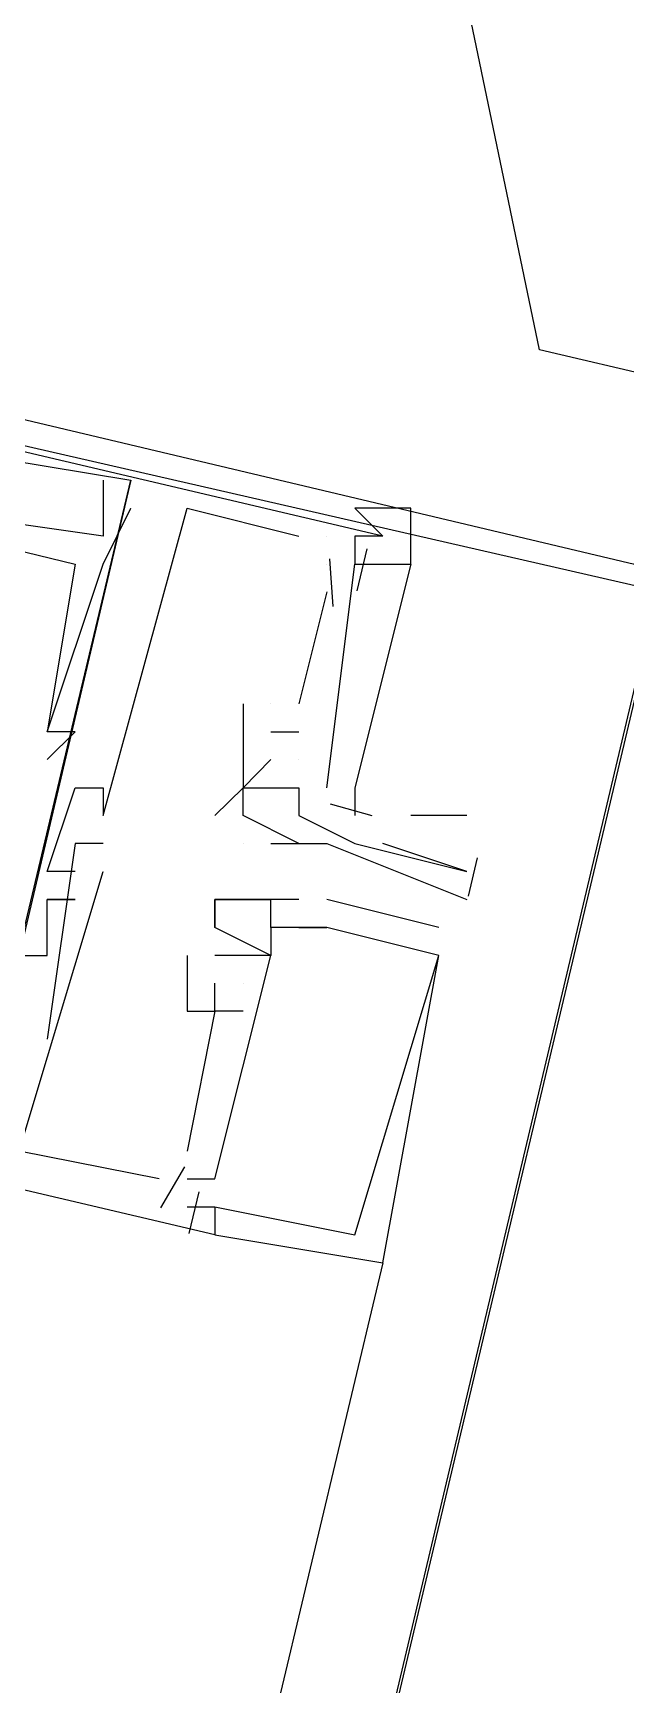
# Model space of a CAD drawing. Header units: feet. Extents: x -84 to 198, y -22 to 181.
# Drawn here: x 117.807 to 118.089, y 74.776 to 75.564 of the extents above; entities that cross this region are included whole.
import ezdxf

# ---------------------------------------------------------------- set-up
doc = ezdxf.new("R2010")
doc.units = ezdxf.units.FT
doc.layers.add('A-AREA-UNIDAD', color=30, linetype='CONTINUOUS')
doc.layers.add('A-LINEA', color=7, linetype='CONTINUOUS')

msp = doc.modelspace()

# ---------------------------------------------------------------- linework, layer by layer
at = {"layer": 'A-AREA-UNIDAD'}
msp.add_lwpolyline([(130.048, 58.2044), (129.12, 62.88), (128.88, 65.8489), (128.992, 69.2444), (129.6, 72.8889), (128.8, 72.8889), (118.048, 75.4133), (118, 75.6444), (117.472, 75.7689), (116.24, 75.68), (104.4, 78.5244)], dxfattribs=at)
at = {"layer": 'A-LINEA'}
for p, q in [((121.84, 91.1111), (114.56, 60.2978)), ((117.7867, 75.0711), (117.8533, 75.3511)), ((117.7867, 75.0711), (117.8533, 75.3511)), ((117.7867, 75.0711), (117.8533, 75.3511)), ((117.84, 75.3511), (117.84, 75.3511)), ((117.84, 75.3511), (117.84, 75.3511)), ((117.84, 75.3511), (117.84, 75.3511)), ((117.8533, 75.3511), (117.8533, 75.3511)), ((117.8533, 75.3511), (117.8533, 75.3511)), ((117.8533, 75.3511), (117.8533, 75.3511)), ((117.8533, 75.3378), (117.8533, 75.3378)), ((117.8533, 75.3378), (117.8533, 75.3378)), ((117.8533, 75.3378), (117.8533, 75.3378)), ((117.88, 75.3378), (117.88, 75.3378)), ((117.88, 75.3378), (117.88, 75.3378)), ((117.88, 75.3378), (117.88, 75.3378)), ((117.84, 75.3244), (117.84, 75.3244)), ((117.84, 75.3244), (117.84, 75.3244)), ((117.84, 75.3244), (117.84, 75.3244)), ((117.9333, 75.3244), (117.9333, 75.3244)), ((117.9333, 75.3244), (117.9333, 75.3244)), ((117.9333, 75.3244), (117.9333, 75.3244)), ((117.9467, 75.3244), (117.9467, 75.3244)), ((117.9467, 75.3244), (117.9467, 75.3244)), ((117.9467, 75.3244), (117.9467, 75.3244)), ((117.96, 75.3244), (117.96, 75.3244)), ((117.96, 75.3244), (117.96, 75.3244)), ((117.96, 75.3244), (117.96, 75.3244)), ((117.96, 75.3244), (117.96, 75.3244)), ((117.96, 75.3244), (117.96, 75.3244)), ((117.96, 75.3244), (117.96, 75.3244)), ((117.9657, 75.3184), (117.9609, 75.2984)), ((117.9657, 75.3184), (117.9609, 75.2984)), ((117.9657, 75.3184), (117.9609, 75.2984)), ((117.9733, 75.3244), (117.9733, 75.3244)), ((117.9733, 75.3244), (117.9733, 75.3244)), ((117.9733, 75.3244), (117.9733, 75.3244)), ((117.8267, 75.3111), (117.8267, 75.3111)), ((117.8267, 75.3111), (117.8267, 75.3111)), ((117.8267, 75.3111), (117.8267, 75.3111)), ((117.84, 75.3111), (117.84, 75.3111)), ((117.84, 75.3111), (117.84, 75.3111)), ((117.84, 75.3111), (117.84, 75.3111)), ((117.9467, 75.2044), (117.96, 75.3111)), ((117.9467, 75.3111), (117.9467, 75.3111)), ((117.9467, 75.2044), (117.96, 75.3111)), ((117.9467, 75.3111), (117.9467, 75.3111)), ((117.9467, 75.2044), (117.96, 75.3111)), ((117.9467, 75.3111), (117.9467, 75.3111)), ((117.9479, 75.3136), (117.9495, 75.2909)), ((117.9479, 75.3136), (117.9495, 75.2909)), ((117.9479, 75.3136), (117.9495, 75.2909)), ((117.96, 75.3111), (117.96, 75.3111)), ((117.96, 75.3111), (117.96, 75.3111)), ((117.96, 75.3111), (117.96, 75.3111)), ((117.9733, 75.3111), (117.9733, 75.3111)), ((117.9467, 75.2978), (117.9333, 75.2444)), ((117.9467, 75.2978), (117.9333, 75.2444)), ((117.9467, 75.2978), (117.9333, 75.2444)), ((117.9467, 75.2978), (117.9467, 75.2978)), ((117.9467, 75.2978), (117.9467, 75.2978)), ((117.9467, 75.2978), (117.9467, 75.2978)), ((117.9067, 75.2444), (117.9067, 75.2178)), ((117.9067, 75.2444), (117.9067, 75.2444)), ((117.9067, 75.2444), (117.9067, 75.2178)), ((117.9067, 75.2444), (117.9067, 75.2444)), ((117.9067, 75.2444), (117.9067, 75.2178)), ((117.9067, 75.2444), (117.9067, 75.2444)), ((117.92, 75.2444), (117.92, 75.2444)), ((117.92, 75.2444), (117.92, 75.2444)), ((117.92, 75.2444), (117.92, 75.2444)), ((117.92, 75.2444), (117.92, 75.2444)), ((117.92, 75.2444), (117.92, 75.2444)), ((117.92, 75.2444), (117.92, 75.2444)), ((117.9333, 75.2444), (117.9333, 75.2444)), ((117.9333, 75.2444), (117.9333, 75.2444)), ((117.9333, 75.2444), (117.9333, 75.2444)), ((117.8133, 75.2311), (117.8133, 75.2311)), ((117.8133, 75.2311), (117.8133, 75.2311)), ((117.8133, 75.2311), (117.8133, 75.2311)), ((117.8133, 75.2311), (117.8133, 75.2311)), ((117.8133, 75.2311), (117.8133, 75.2311)), ((117.8133, 75.2311), (117.8133, 75.2311)), ((117.8267, 75.2311), (117.8267, 75.2311)), ((117.8267, 75.2311), (117.8267, 75.2311)), ((117.8267, 75.2311), (117.8267, 75.2311)), ((117.92, 75.2311), (117.9333, 75.2311)), ((117.92, 75.2311), (117.92, 75.2311)), ((117.92, 75.2311), (117.9333, 75.2311)), ((117.92, 75.2311), (117.92, 75.2311)), ((117.92, 75.2311), (117.9333, 75.2311)), ((117.92, 75.2311), (117.92, 75.2311)), ((117.9333, 75.2311), (117.9333, 75.2311)), ((117.9333, 75.2311), (117.9333, 75.2311)), ((117.9333, 75.2311), (117.9333, 75.2311)), ((117.8133, 75.2178), (117.8133, 75.2178)), ((117.8133, 75.2178), (117.8133, 75.2178)), ((117.8133, 75.2178), (117.8133, 75.2178)), ((117.9067, 75.2178), (117.9067, 75.2178)), ((117.9067, 75.2044), (117.92, 75.2178)), ((117.9067, 75.2178), (117.9067, 75.2178)), ((117.9067, 75.2044), (117.92, 75.2178)), ((117.9067, 75.2178), (117.9067, 75.2178)), ((117.9067, 75.2044), (117.92, 75.2178)), ((117.9067, 75.2178), (117.9067, 75.2178)), ((117.92, 75.2178), (117.92, 75.2178)), ((117.92, 75.2178), (117.92, 75.2178)), ((117.92, 75.2178), (117.92, 75.2178)), ((117.9333, 75.2178), (117.9333, 75.2178)), ((117.9333, 75.2178), (117.9333, 75.2178)), ((117.9333, 75.2178), (117.9333, 75.2178)), ((117.9333, 75.2178), (117.9333, 75.2178)), ((117.9333, 75.2178), (117.9333, 75.2178)), ((117.9333, 75.2178), (117.9333, 75.2178)), ((117.8267, 75.2044), (117.8267, 75.2044)), ((117.8267, 75.2044), (117.8267, 75.2044)), ((117.8267, 75.2044), (117.8267, 75.2044)), ((117.84, 75.2044), (117.84, 75.2044)), ((117.84, 75.2044), (117.84, 75.2044)), ((117.84, 75.2044), (117.84, 75.2044)), ((117.84, 75.2044), (117.84, 75.2044)), ((117.84, 75.2044), (117.84, 75.2044)), ((117.84, 75.2044), (117.84, 75.2044)), ((117.9067, 75.2044), (117.9067, 75.2044)), ((117.9067, 75.2044), (117.9067, 75.2044)), ((117.9067, 75.2044), (117.9067, 75.2044)), ((117.9067, 75.2044), (117.9067, 75.2044)), ((117.9067, 75.2044), (117.9067, 75.2044)), ((117.9067, 75.2044), (117.9067, 75.2044)), ((117.92, 75.2044), (117.92, 75.2044)), ((117.9333, 75.2044), (117.9333, 75.2044)), ((117.9333, 75.2044), (117.9333, 75.2044)), ((117.9333, 75.2044), (117.9333, 75.2044)), ((117.9333, 75.2044), (117.9333, 75.2044)), ((117.9333, 75.2044), (117.9333, 75.2044)), ((117.9333, 75.2044), (117.9333, 75.2044)), ((117.9333, 75.2044), (117.9333, 75.2044)), ((117.9333, 75.2044), (117.9333, 75.2044)), ((117.9467, 75.2044), (117.9467, 75.2044)), ((117.9467, 75.2044), (117.9467, 75.2044)), ((117.9467, 75.2044), (117.9467, 75.2044)), ((117.84, 75.1911), (117.84, 75.1911)), ((117.84, 75.1911), (117.84, 75.1911)), ((117.84, 75.1911), (117.84, 75.1911)), ((117.8933, 75.1911), (117.8933, 75.1911)), ((117.9067, 75.1911), (117.9067, 75.1911)), ((117.9333, 75.1911), (117.9333, 75.1911)), ((117.9333, 75.1911), (117.9333, 75.1911)), ((117.9482, 75.1967), (117.9681, 75.1911)), ((117.9482, 75.1967), (117.9681, 75.1911)), ((117.9482, 75.1967), (117.9681, 75.1911)), ((118.0133, 75.1911), (117.9867, 75.1911)), ((117.8267, 75.1778), (117.8267, 75.1778)), ((117.8267, 75.1778), (117.8267, 75.1778)), ((117.8267, 75.1778), (117.8267, 75.1778)), ((117.84, 75.1778), (117.84, 75.1778)), ((117.84, 75.1778), (117.84, 75.1778)), ((117.84, 75.1778), (117.84, 75.1778)), ((117.9067, 75.1778), (117.9067, 75.1778)), ((117.9067, 75.1778), (117.9067, 75.1778)), ((117.92, 75.1778), (117.92, 75.1778)), ((117.9333, 75.1778), (117.9333, 75.1778)), ((117.9333, 75.1778), (117.9333, 75.1778)), ((117.9467, 75.1778), (117.9467, 75.1778)), ((117.96, 75.1778), (117.96, 75.1778)), ((117.96, 75.1778), (117.96, 75.1778)), ((118.0183, 75.171), (118.014, 75.1527)), ((117.8133, 75.1644), (117.8133, 75.1644)), ((117.8133, 75.1644), (117.8133, 75.1644)), ((117.8133, 75.1644), (117.8133, 75.1644)), ((117.8267, 75.1644), (117.8267, 75.1644)), ((117.8267, 75.1644), (117.8267, 75.1644)), ((117.8267, 75.1644), (117.8267, 75.1644)), ((117.84, 75.1644), (117.84, 75.1644)), ((117.84, 75.1644), (117.84, 75.1644)), ((117.84, 75.1644), (117.84, 75.1644)), ((118.0133, 75.1644), (118.0133, 75.1644)), ((117.8133, 75.1511), (117.8133, 75.1511)), ((117.8133, 75.1511), (117.8133, 75.1511)), ((117.8133, 75.1511), (117.8133, 75.1511)), ((117.8133, 75.1511), (117.8133, 75.1511)), ((117.8133, 75.1511), (117.8133, 75.1511)), ((117.8133, 75.1511), (117.8133, 75.1511)), ((117.8267, 75.1511), (117.8267, 75.1511)), ((117.8267, 75.1511), (117.8267, 75.1511)), ((117.8267, 75.1511), (117.8267, 75.1511)), ((117.8267, 75.1511), (117.8267, 75.1511)), ((117.8267, 75.1511), (117.8267, 75.1511)), ((117.8267, 75.1511), (117.8267, 75.1511)), ((117.8267, 75.1511), (117.8267, 75.1511)), ((117.8267, 75.1511), (117.8267, 75.1511)), ((117.8267, 75.1511), (117.8267, 75.1511)), ((117.8933, 75.1511), (117.8933, 75.1511)), ((117.8933, 75.1511), (117.8933, 75.1511)), ((117.8933, 75.1511), (117.8933, 75.1511)), ((117.8933, 75.1511), (117.8933, 75.1511)), ((117.8933, 75.1511), (117.8933, 75.1511)), ((117.8933, 75.1511), (117.8933, 75.1511)), ((117.9067, 75.1511), (117.9067, 75.1511)), ((117.9067, 75.1511), (117.9067, 75.1511)), ((117.9067, 75.1511), (117.9067, 75.1511)), ((117.92, 75.1511), (117.92, 75.1511)), ((117.92, 75.1511), (117.92, 75.1511)), ((117.92, 75.1511), (117.92, 75.1511)), ((117.92, 75.1511), (117.92, 75.1511)), ((117.92, 75.1511), (117.92, 75.1511)), ((117.92, 75.1511), (117.92, 75.1511)), ((117.9333, 75.1511), (117.9333, 75.1511)), ((117.9333, 75.1511), (117.9333, 75.1511)), ((117.9333, 75.1511), (117.9333, 75.1511)), ((117.9333, 75.1511), (117.9333, 75.1511)), ((117.9333, 75.1511), (117.9333, 75.1511)), ((117.9333, 75.1511), (117.9333, 75.1511)), ((117.9333, 75.1511), (117.9333, 75.1511)), ((117.9333, 75.1511), (117.9333, 75.1511)), ((117.9333, 75.1511), (117.9333, 75.1511)), ((118, 75.1378), (117.9467, 75.1511)), ((117.9467, 75.1511), (117.9467, 75.1511)), ((118, 75.1378), (117.9467, 75.1511)), ((117.9467, 75.1511), (117.9467, 75.1511)), ((118, 75.1378), (117.9467, 75.1511)), ((117.9467, 75.1511), (117.9467, 75.1511)), ((118.0133, 75.1511), (118.0133, 75.1511)), ((117.8133, 75.1378), (117.8133, 75.1378)), ((117.8133, 75.1378), (117.8133, 75.1378)), ((117.8133, 75.1378), (117.8133, 75.1378)), ((117.8933, 75.1378), (117.8933, 75.1378)), ((117.8933, 75.1378), (117.8933, 75.1378)), ((117.8933, 75.1378), (117.8933, 75.1378)), ((117.8933, 75.1378), (117.8933, 75.1378)), ((117.8933, 75.1378), (117.8933, 75.1378)), ((117.8933, 75.1378), (117.8933, 75.1378)), ((117.92, 75.1378), (117.92, 75.1378)), ((117.92, 75.1378), (117.92, 75.1378)), ((117.92, 75.1378), (117.92, 75.1378)), ((117.92, 75.1378), (117.92, 75.1378)), ((117.92, 75.1378), (117.92, 75.1378)), ((117.92, 75.1378), (117.92, 75.1378)), ((117.9333, 75.1378), (117.9333, 75.1378)), ((117.9333, 75.1378), (117.9333, 75.1378)), ((117.9333, 75.1378), (117.9333, 75.1378)), ((117.9467, 75.1378), (117.9467, 75.1378)), ((117.9467, 75.1378), (117.9467, 75.1378)), ((117.9467, 75.1378), (117.9467, 75.1378)), ((117.9467, 75.1378), (117.9467, 75.1378)), ((117.9467, 75.1378), (117.9467, 75.1378)), ((117.9467, 75.1378), (117.9467, 75.1378)), ((117.9467, 75.1378), (117.9467, 75.1378)), ((117.9467, 75.1378), (117.9467, 75.1378)), ((117.9467, 75.1378), (117.9467, 75.1378)), ((118, 75.1378), (118, 75.1378)), ((118, 75.1378), (118, 75.1378)), ((118, 75.1378), (118, 75.1378)), ((117.8133, 75.1244), (117.8133, 75.1244)), ((117.8133, 75.1244), (117.8133, 75.1244)), ((117.8133, 75.1244), (117.8133, 75.1244)), ((117.8133, 75.1244), (117.8133, 75.1244)), ((117.8133, 75.1244), (117.8133, 75.1244)), ((117.8133, 75.1244), (117.8133, 75.1244)), ((117.88, 75.1244), (117.88, 75.1244)), ((117.88, 75.1244), (117.88, 75.1244)), ((117.88, 75.1244), (117.88, 75.1244)), ((117.8933, 75.1244), (117.8933, 75.1244)), ((117.8933, 75.1244), (117.8933, 75.1244)), ((117.8933, 75.1244), (117.8933, 75.1244)), ((117.8933, 75.1244), (117.8933, 75.1244)), ((117.8933, 75.1244), (117.8933, 75.1244)), ((117.8933, 75.1244), (117.8933, 75.1244)), ((117.8933, 75.1244), (117.8933, 75.1244)), ((117.8933, 75.1244), (117.8933, 75.1244)), ((117.8933, 75.1244), (117.8933, 75.1244)), ((117.9067, 75.1244), (117.9067, 75.1244)), ((117.9067, 75.1244), (117.9067, 75.1244)), ((117.9067, 75.1244), (117.9067, 75.1244)), ((117.9067, 75.1244), (117.9067, 75.1244)), ((117.9067, 75.1244), (117.9067, 75.1244)), ((117.9067, 75.1244), (117.9067, 75.1244)), ((117.9067, 75.1244), (117.9067, 75.1244)), ((117.9067, 75.1244), (117.9067, 75.1244)), ((117.9067, 75.1244), (117.9067, 75.1244)), ((117.92, 75.1244), (117.92, 75.1244)), ((117.92, 75.1244), (117.92, 75.1244)), ((117.92, 75.1244), (117.92, 75.1244)), ((117.92, 75.1244), (117.92, 75.1244)), ((117.92, 75.1244), (117.92, 75.1244)), ((117.92, 75.1244), (117.92, 75.1244)), ((117.92, 75.1244), (117.92, 75.1244)), ((117.92, 75.1244), (117.92, 75.1244)), ((117.92, 75.1244), (117.92, 75.1244)), ((118, 75.1244), (118, 75.1244)), ((118, 75.1244), (118, 75.1244)), ((118, 75.1244), (118, 75.1244)), ((118, 75.1244), (118, 75.1244)), ((118, 75.1244), (118, 75.1244)), ((118, 75.1244), (118, 75.1244)), ((117.8933, 75.1111), (117.8933, 75.1111)), ((117.8933, 75.1111), (117.8933, 75.1111)), ((117.8933, 75.1111), (117.8933, 75.1111)), ((117.9067, 75.1111), (117.9067, 75.1111)), ((117.9067, 75.1111), (117.9067, 75.1111)), ((117.9067, 75.1111), (117.9067, 75.1111)), ((117.9067, 75.1111), (117.9067, 75.1111)), ((117.9067, 75.1111), (117.9067, 75.1111)), ((117.9067, 75.1111), (117.9067, 75.1111)), ((117.88, 75.0978), (117.88, 75.0978)), ((117.88, 75.0978), (117.88, 75.0978)), ((117.88, 75.0978), (117.88, 75.0978)), ((117.8933, 75.0978), (117.8933, 75.0978)), ((117.8933, 75.0978), (117.8933, 75.0978)), ((117.8933, 75.0978), (117.8933, 75.0978)), ((117.8933, 75.0978), (117.8933, 75.0978)), ((117.8933, 75.0978), (117.8933, 75.0978)), ((117.8933, 75.0978), (117.8933, 75.0978)), ((117.9067, 75.0978), (117.9067, 75.0978)), ((117.9067, 75.0978), (117.9067, 75.0978)), ((117.9067, 75.0978), (117.9067, 75.0978)), ((117.8133, 75.0844), (117.8133, 75.0844)), ((117.8133, 75.0844), (117.8133, 75.0844)), ((117.8133, 75.0844), (117.8133, 75.0844)), ((117.88, 75.0311), (117.88, 75.0311)), ((117.88, 75.0311), (117.88, 75.0311)), ((117.88, 75.0311), (117.88, 75.0311)), ((117.8667, 75.0178), (117.8667, 75.0178)), ((117.8667, 75.0178), (117.8667, 75.0178)), ((117.8667, 75.0178), (117.8667, 75.0178)), ((117.8788, 75.0235), (117.8673, 75.004)), ((117.8788, 75.0235), (117.8673, 75.004)), ((117.8788, 75.0235), (117.8673, 75.004)), ((117.88, 75.0178), (117.88, 75.0178)), ((117.88, 75.0178), (117.88, 75.0178)), ((117.88, 75.0178), (117.88, 75.0178)), ((117.8933, 75.0178), (117.8933, 75.0178)), ((117.8933, 75.0178), (117.8933, 75.0178)), ((117.8933, 75.0178), (117.8933, 75.0178)), ((117.8933, 75.0178), (117.8933, 75.0178)), ((117.8933, 75.0178), (117.8933, 75.0178)), ((117.8933, 75.0178), (117.8933, 75.0178)), ((117.8933, 75.0178), (117.8933, 75.0178)), ((117.8933, 75.0178), (117.8933, 75.0178)), ((117.8933, 75.0178), (117.8933, 75.0178)), ((117.8857, 75.0117), (117.8809, 74.9917)), ((117.8857, 75.0117), (117.8809, 74.9917)), ((117.8857, 75.0117), (117.8809, 74.9917)), ((117.88, 75.0044), (117.88, 75.0044)), ((117.88, 75.0044), (117.88, 75.0044)), ((117.88, 75.0044), (117.88, 75.0044)), ((117.8933, 75.0044), (117.8933, 75.0044)), ((117.8933, 75.0044), (117.8933, 75.0044)), ((117.8933, 75.0044), (117.8933, 75.0044)), ((117.8933, 75.0044), (117.8933, 75.0044)), ((117.8933, 75.0044), (117.8933, 75.0044)), ((117.8933, 75.0044), (117.8933, 75.0044)), ((117.8933, 75.0044), (117.8933, 75.0044)), ((117.8933, 75.0044), (117.8933, 75.0044)), ((117.8933, 75.0044), (117.8933, 75.0044)), ((117.8933, 74.9911), (117.8933, 74.9911)), ((117.8933, 74.9911), (117.8933, 74.9911)), ((117.8933, 74.9911), (117.8933, 74.9911)), ((117.8933, 74.9911), (117.8933, 74.9911)), ((117.8933, 74.9911), (117.8933, 74.9911)), ((117.8933, 74.9911), (117.8933, 74.9911)), ((117.96, 74.9911), (117.96, 74.9911)), ((117.96, 74.9911), (117.96, 74.9911)), ((117.96, 74.9911), (117.96, 74.9911)), ((117.9733, 74.9778), (116.3067, 67.9644)), ((117.9733, 74.9778), (117.9733, 74.9778)), ((117.9733, 74.9778), (117.9733, 74.9778)), ((117.9733, 74.9778), (117.9733, 74.9778))]:
    msp.add_line(p, q, dxfattribs=at)
for points in [[(117.2933, 75.4844), (118.1067, 75.2978), (118.2933, 76.1111), (117.48, 76.2978), (117.2933, 75.4844)], [(117.3067, 75.4978), (118.0933, 75.3111), (118.28, 76.0978), (117.4933, 76.2844), (117.3067, 75.4978)], [(119.2267, 38.2711), (123.76, 57.4311), (117, 59.0311), (117.1467, 59.6844), (114.56, 60.2978), (115.0667, 62.4444), (118.2, 75.6978), (129.9467, 72.9244)], [(117.9733, 75.3244), (117.2933, 75.4844), (117.2533, 75.3378), (117.28, 75.3378)], [(117.9733, 75.3244), (117.2933, 75.4844), (117.2533, 75.3378), (117.28, 75.3378)], [(117.9733, 75.3244), (117.2933, 75.4844), (117.2533, 75.3378), (117.28, 75.3378)], [(117.3067, 75.3378), (117.3333, 75.4311), (117.8267, 75.3111), (117.8133, 75.2311), (117.8133, 75.2311)], [(117.3067, 75.3378), (117.3333, 75.4311), (117.8267, 75.3111), (117.8133, 75.2311), (117.8133, 75.2311)], [(117.3067, 75.3378), (117.3333, 75.4311), (117.8267, 75.3111), (117.8133, 75.2311), (117.8133, 75.2311)], [(117.7733, 75.3644), (117.8533, 75.3511), (117.8, 75.1244), (117.8133, 75.1244), (117.8133, 75.1378)], [(117.7733, 75.3644), (117.8533, 75.3511), (117.8, 75.1244), (117.8133, 75.1244), (117.8133, 75.1378)], [(117.7733, 75.3644), (117.8533, 75.3511), (117.8, 75.1244), (117.8133, 75.1244), (117.8133, 75.1378)], [(117.84, 75.3511), (117.84, 75.3244), (117.7467, 75.3378), (117.7467, 75.3511)], [(117.84, 75.3511), (117.84, 75.3244), (117.7467, 75.3378), (117.7467, 75.3511)], [(117.84, 75.3511), (117.84, 75.3244), (117.7467, 75.3378), (117.7467, 75.3511)], [(117.8133, 75.2178), (117.8267, 75.2311), (117.8133, 75.2311), (117.84, 75.3111), (117.8533, 75.3378)], [(117.8133, 75.2178), (117.8267, 75.2311), (117.8133, 75.2311), (117.84, 75.3111), (117.8533, 75.3378)], [(117.8133, 75.2178), (117.8267, 75.2311), (117.8133, 75.2311), (117.84, 75.3111), (117.8533, 75.3378)], [(117.84, 75.1911), (117.88, 75.3378), (117.9333, 75.3244)], [(117.84, 75.1911), (117.88, 75.3378), (117.9333, 75.3244)], [(117.84, 75.1911), (117.88, 75.3378), (117.9333, 75.3244)], [(117.96, 75.3111), (117.9867, 75.3111), (117.9867, 75.3378), (117.96, 75.3378), (117.9733, 75.3244)], [(117.9733, 75.3244), (117.96, 75.3244), (117.96, 75.3111)], [(117.88, 75.0044), (117.8933, 75.0044), (117.8933, 74.9911), (117.2133, 75.1511), (117.2533, 75.3111), (117.2667, 75.3111), (117.2667, 75.2978), (117.2533, 75.2978), (117.2533, 75.2711), (117.2533, 75.2844)], [(117.88, 75.0044), (117.8933, 75.0044), (117.8933, 74.9911), (117.2133, 75.1511), (117.2533, 75.3111), (117.2667, 75.3111), (117.2667, 75.2978), (117.2533, 75.2978), (117.2533, 75.2711), (117.2533, 75.2844)], [(117.88, 75.0044), (117.8933, 75.0044), (117.8933, 74.9911), (117.2133, 75.1511), (117.2533, 75.3111), (117.2667, 75.3111), (117.2667, 75.2978), (117.2533, 75.2978), (117.2533, 75.2711), (117.2533, 75.2844)], [(117.9467, 75.2044), (117.96, 75.3111), (117.9867, 75.3111), (117.96, 75.2044), (117.96, 75.1911)], [(117.9467, 75.2044), (117.96, 75.3111), (117.9867, 75.3111), (117.96, 75.2044), (117.96, 75.1911)], [(117.9467, 75.2044), (117.96, 75.3111), (117.9867, 75.3111), (117.96, 75.2044), (117.96, 75.1911)], [(117.9067, 75.2178), (117.9067, 75.2044), (117.9067, 75.2044), (117.8933, 75.1911)], [(117.8267, 75.1644), (117.8133, 75.1644), (117.8267, 75.2044), (117.84, 75.2044), (117.84, 75.1911)], [(117.8267, 75.1644), (117.8133, 75.1644), (117.8267, 75.2044), (117.84, 75.2044), (117.84, 75.1911)], [(117.8267, 75.1644), (117.8133, 75.1644), (117.8267, 75.2044), (117.84, 75.2044), (117.84, 75.1911)], [(117.9333, 75.1778), (117.9067, 75.1911), (117.9067, 75.2044), (117.9333, 75.2044), (117.9333, 75.1911), (117.96, 75.1778)], [(117.92, 75.2044), (117.92, 75.2044), (117.9333, 75.2044), (117.9333, 75.2044), (117.9333, 75.1911), (117.9333, 75.1911)], [(117.84, 75.1778), (117.8267, 75.1778), (117.8133, 75.0844)], [(117.84, 75.1778), (117.8267, 75.1778), (117.8133, 75.0844)], [(117.84, 75.1778), (117.8267, 75.1778), (117.8133, 75.0844)], [(117.92, 75.1778), (117.9333, 75.1778), (117.9467, 75.1778), (118.0133, 75.1511)], [(117.96, 75.1778), (117.96, 75.1778), (117.96, 75.1778), (117.96, 75.1778), (118.0133, 75.1644), (118.0133, 75.1644), (118.0133, 75.1644)], [(118.0133, 75.1644), (117.9733, 75.1778), (117.9733, 75.1778)], [(117.8667, 75.0178), (117.8, 75.0311), (117.84, 75.1644)], [(117.8667, 75.0178), (117.8, 75.0311), (117.84, 75.1644)], [(117.8667, 75.0178), (117.8, 75.0311), (117.84, 75.1644)], [(117.8133, 75.1244), (117.8133, 75.1511), (117.8267, 75.1511), (117.8133, 75.1511)], [(117.8133, 75.1244), (117.8133, 75.1511), (117.8267, 75.1511), (117.8133, 75.1511)], [(117.8133, 75.1244), (117.8133, 75.1511), (117.8267, 75.1511), (117.8133, 75.1511)], [(117.8933, 75.0044), (117.96, 74.9911), (117.96, 74.9911), (118, 75.1244), (118, 75.1244), (117.9467, 75.1378), (117.9467, 75.1378), (117.9467, 75.1378), (117.9467, 75.1378), (117.92, 75.1378), (117.92, 75.1378), (117.92, 75.1244), (117.8933, 75.1378), (117.8933, 75.1511), (117.92, 75.1511)], [(117.9333, 75.1511), (117.9067, 75.1511), (117.8933, 75.1511), (117.8933, 75.1378)], [(117.8933, 75.0044), (117.96, 74.9911), (117.96, 74.9911), (118, 75.1244), (118, 75.1244), (117.9467, 75.1378), (117.9467, 75.1378), (117.9467, 75.1378), (117.9467, 75.1378), (117.92, 75.1378), (117.92, 75.1378), (117.92, 75.1244), (117.8933, 75.1378), (117.8933, 75.1511), (117.92, 75.1511)], [(117.9333, 75.1511), (117.9067, 75.1511), (117.8933, 75.1511), (117.8933, 75.1378)], [(117.8933, 75.0044), (117.96, 74.9911), (117.96, 74.9911), (118, 75.1244), (118, 75.1244), (117.9467, 75.1378), (117.9467, 75.1378), (117.9467, 75.1378), (117.9467, 75.1378), (117.92, 75.1378), (117.92, 75.1378), (117.92, 75.1244), (117.8933, 75.1378), (117.8933, 75.1511), (117.92, 75.1511)], [(117.9333, 75.1511), (117.9067, 75.1511), (117.8933, 75.1511), (117.8933, 75.1378)], [(117.9333, 75.1378), (117.9467, 75.1378), (117.92, 75.1378), (117.92, 75.1511)], [(117.9333, 75.1378), (117.9467, 75.1378), (117.92, 75.1378), (117.92, 75.1511)], [(117.9333, 75.1378), (117.9467, 75.1378), (117.92, 75.1378), (117.92, 75.1511)], [(117.92, 75.1378), (117.92, 75.1244), (117.9067, 75.1244), (117.9067, 75.1244), (117.8933, 75.1244), (117.8933, 75.1244), (117.8933, 75.1244), (117.8933, 75.1244), (117.8933, 75.1244)], [(117.92, 75.1378), (117.92, 75.1244), (117.9067, 75.1244), (117.9067, 75.1244), (117.8933, 75.1244), (117.8933, 75.1244), (117.8933, 75.1244), (117.8933, 75.1244), (117.8933, 75.1244)], [(117.92, 75.1378), (117.92, 75.1244), (117.9067, 75.1244), (117.9067, 75.1244), (117.8933, 75.1244), (117.8933, 75.1244), (117.8933, 75.1244), (117.8933, 75.1244), (117.8933, 75.1244)], [(117.88, 75.0178), (117.8933, 75.0178), (117.92, 75.1244)], [(117.88, 75.1244), (117.88, 75.0978), (117.8933, 75.0978), (117.88, 75.0311)], [(117.88, 75.0178), (117.8933, 75.0178), (117.92, 75.1244)], [(117.88, 75.1244), (117.88, 75.0978), (117.8933, 75.0978), (117.88, 75.0311)], [(117.88, 75.0178), (117.8933, 75.0178), (117.92, 75.1244)], [(117.88, 75.1244), (117.88, 75.0978), (117.8933, 75.0978), (117.88, 75.0311)], [(117.8933, 75.0044), (117.8933, 74.9911), (117.9733, 74.9778), (117.9733, 74.9778), (118, 75.1244)], [(117.8933, 75.0044), (117.8933, 74.9911), (117.9733, 74.9778), (117.9733, 74.9778), (118, 75.1244)], [(117.8933, 75.0044), (117.8933, 74.9911), (117.9733, 74.9778), (117.9733, 74.9778), (118, 75.1244)], [(117.9067, 75.0978), (117.8933, 75.0978), (117.8933, 75.1111)], [(117.9067, 75.0978), (117.8933, 75.0978), (117.8933, 75.1111)], [(117.9067, 75.0978), (117.8933, 75.0978), (117.8933, 75.1111)]]:
    msp.add_lwpolyline(points, dxfattribs=at)

doc.saveas('drawing.dxf')
